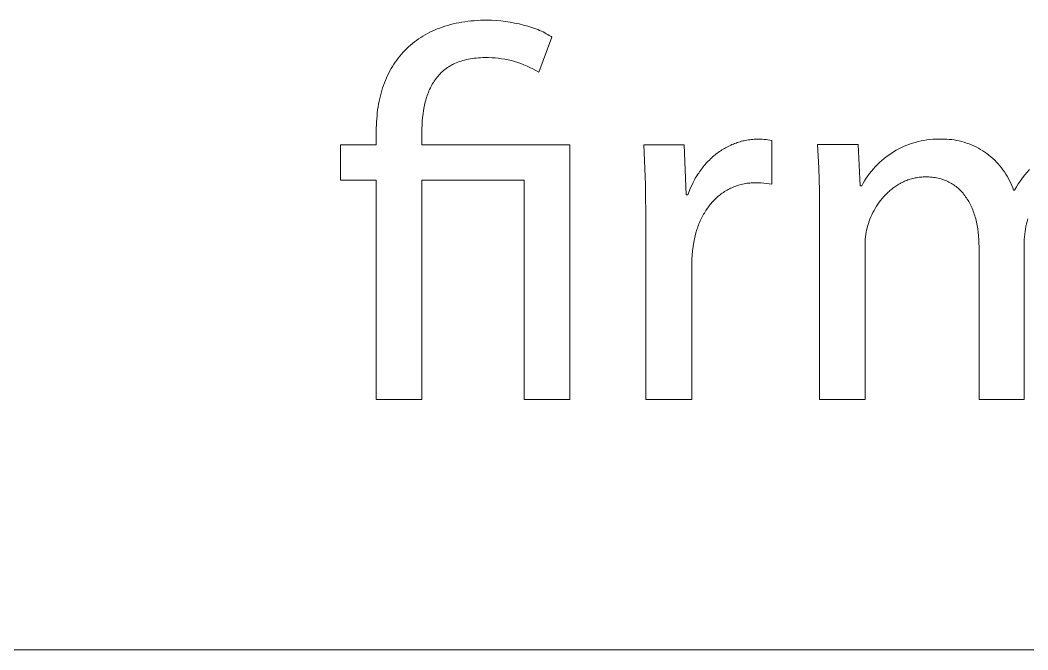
# Model space of a CAD drawing. Header units: millimetres. Extents: x -2163 to 4354, y -841 to 3711.
# Drawn here: x 2590.5 to 2715.5, y -841.3 to -763.2 of the extents above; entities that cross this region are included whole.
import ezdxf

# ---------------------------------------------------------------- set-up
doc = ezdxf.new("R2010")
doc.units = ezdxf.units.MM
doc.header["$MEASUREMENT"] = 0
doc.layers.add('Domyślny', color=7, linetype='Continuous', true_color=0x000000)

msp = doc.modelspace()

# ---------------------------------------------------------------- linework, layer by layer
at = {"layer": 'Domyślny', "color": 18, "lineweight": 15, "true_color": 0x000000}
for p, q in [((2643.53, -763.84), (2643.87, -763.75)), ((2643.87, -763.75), (2644.21, -763.66)), ((2644.21, -763.66), (2644.57, -763.58)), ((2644.57, -763.58), (2644.93, -763.51)), ((2644.93, -763.51), (2645.29, -763.44)), ((2645.29, -763.44), (2645.66, -763.39)), ((2645.66, -763.39), (2646.04, -763.33)), ((2646.04, -763.33), (2646.42, -763.29)), ((2646.42, -763.29), (2646.81, -763.26)), ((2646.81, -763.26), (2647.2, -763.23)), ((2647.2, -763.23), (2647.61, -763.21)), ((2647.61, -763.21), (2648.01, -763.2)), ((2648.01, -763.2), (2648.42, -763.19)), ((2648.42, -763.19), (2648.7, -763.2)), ((2648.7, -763.2), (2648.98, -763.2)), ((2648.98, -763.2), (2649.55, -763.24)), ((2649.55, -763.24), (2650.12, -763.29)), ((2650.12, -763.29), (2650.69, -763.36)), ((2650.69, -763.36), (2651.27, -763.44)), ((2651.27, -763.44), (2651.83, -763.55)), ((2651.83, -763.55), (2652.39, -763.67)), ((2652.39, -763.67), (2652.93, -763.8)), ((2652.93, -763.8), (2653.46, -763.95)), ((2640.45, -765.17), (2640.73, -765.01)), ((2640.73, -765.01), (2641.02, -764.85)), ((2641.02, -764.85), (2641.31, -764.7)), ((2641.31, -764.7), (2641.61, -764.56)), ((2641.61, -764.56), (2641.91, -764.42)), ((2641.91, -764.42), (2642.22, -764.29)), ((2642.22, -764.29), (2642.54, -764.17)), ((2642.54, -764.17), (2642.86, -764.05)), ((2642.86, -764.05), (2643.19, -763.94)), ((2643.19, -763.94), (2643.53, -763.84)), ((2653.46, -763.95), (2653.98, -764.11)), ((2653.98, -764.11), (2654.22, -764.19)), ((2654.22, -764.19), (2654.46, -764.28)), ((2654.46, -764.28), (2654.7, -764.37)), ((2654.7, -764.37), (2654.93, -764.47)), ((2654.93, -764.47), (2655.15, -764.56)), ((2655.15, -764.56), (2655.36, -764.66)), ((2655.36, -764.66), (2655.57, -764.76)), ((2655.57, -764.76), (2655.76, -764.87)), ((2655.76, -764.87), (2655.95, -764.97)), ((2655.95, -764.97), (2656.13, -765.08)), ((2656.13, -765.08), (2656.21, -765.13)), ((2638.68, -766.5), (2638.91, -766.29)), ((2638.91, -766.29), (2639.15, -766.09)), ((2639.15, -766.09), (2639.4, -765.9)), ((2639.4, -765.9), (2639.65, -765.71)), ((2639.65, -765.71), (2639.91, -765.52)), ((2639.91, -765.52), (2640.18, -765.34)), ((2640.18, -765.34), (2640.45, -765.17)), ((2656.45, -765.3), (2654.83, -769.66)), ((2656.21, -765.13), (2656.29, -765.19)), ((2656.29, -765.19), (2656.38, -765.24)), ((2656.38, -765.24), (2656.45, -765.3)), ((2637.6, -767.64), (2637.8, -767.4)), ((2637.8, -767.4), (2638.01, -767.17)), ((2638.01, -767.17), (2638.22, -766.94)), ((2638.22, -766.94), (2638.45, -766.72)), ((2638.45, -766.72), (2638.68, -766.5)), ((2636.68, -768.93), (2636.85, -768.66)), ((2636.85, -768.66), (2637.03, -768.4)), ((2637.03, -768.4), (2637.21, -768.14)), ((2637.21, -768.14), (2637.4, -767.89)), ((2637.4, -767.89), (2637.6, -767.64)), ((2644.01, -768.77), (2643.84, -768.87)), ((2644.2, -768.67), (2644.01, -768.77)), ((2644.39, -768.58), (2644.2, -768.67)), ((2644.58, -768.49), (2644.39, -768.58)), ((2644.78, -768.41), (2644.58, -768.49)), ((2644.98, -768.33), (2644.78, -768.41)), ((2645.19, -768.26), (2644.98, -768.33)), ((2645.41, -768.2), (2645.19, -768.26)), ((2645.63, -768.14), (2645.41, -768.2)), ((2645.86, -768.08), (2645.63, -768.14)), ((2646.09, -768.03), (2645.86, -768.08)), ((2646.33, -767.99), (2646.09, -768.03)), ((2646.57, -767.95), (2646.33, -767.99)), ((2646.82, -767.91), (2646.57, -767.95)), ((2647.08, -767.89), (2646.82, -767.91)), ((2647.34, -767.87), (2647.08, -767.89)), ((2647.61, -767.85), (2647.34, -767.87)), ((2647.88, -767.84), (2647.61, -767.85)), ((2648.16, -767.84), (2647.88, -767.84)), ((2648.58, -767.84), (2648.16, -767.84)), ((2648.99, -767.85), (2648.58, -767.84)), ((2649.4, -767.87), (2648.99, -767.85)), ((2649.81, -767.91), (2649.4, -767.87)), ((2650.22, -767.97), (2649.81, -767.91)), ((2650.62, -768.04), (2650.22, -767.97)), ((2651.03, -768.12), (2650.62, -768.04)), ((2651.43, -768.21), (2651.03, -768.12)), ((2651.82, -768.32), (2651.43, -768.21)), ((2652.22, -768.44), (2651.82, -768.32)), ((2652.61, -768.58), (2652.22, -768.44)), ((2652.99, -768.73), (2652.61, -768.58)), ((2653.37, -768.89), (2652.99, -768.73)), ((2635.94, -770.36), (2636.07, -770.06)), ((2636.07, -770.06), (2636.22, -769.77)), ((2636.22, -769.77), (2636.37, -769.48)), ((2636.37, -769.48), (2636.52, -769.2)), ((2636.52, -769.2), (2636.68, -768.93)), ((2642.46, -769.98), (2642.33, -770.13)), ((2642.6, -769.84), (2642.46, -769.98)), ((2642.73, -769.7), (2642.6, -769.84)), ((2642.88, -769.57), (2642.73, -769.7)), ((2643.02, -769.44), (2642.88, -769.57)), ((2643.18, -769.32), (2643.02, -769.44)), ((2643.33, -769.2), (2643.18, -769.32)), ((2643.5, -769.08), (2643.33, -769.2)), ((2643.66, -768.97), (2643.5, -769.08)), ((2643.84, -768.87), (2643.66, -768.97)), ((2653.74, -769.06), (2653.37, -768.89)), ((2654.11, -769.25), (2653.74, -769.06)), ((2654.47, -769.45), (2654.11, -769.25)), ((2654.83, -769.66), (2654.47, -769.45)), ((2635.46, -771.6), (2635.57, -771.28)), ((2635.57, -771.28), (2635.69, -770.97)), ((2635.69, -770.97), (2635.81, -770.66)), ((2635.81, -770.66), (2635.94, -770.36)), ((2641.56, -771.24), (2641.47, -771.42)), ((2641.66, -771.07), (2641.56, -771.24)), ((2641.76, -770.91), (2641.66, -771.07)), ((2641.87, -770.74), (2641.76, -770.91)), ((2641.98, -770.58), (2641.87, -770.74)), ((2642.09, -770.43), (2641.98, -770.58)), ((2642.21, -770.27), (2642.09, -770.43)), ((2642.33, -770.13), (2642.21, -770.27)), ((2635.1, -772.92), (2635.18, -772.58)), ((2635.18, -772.58), (2635.26, -772.25)), ((2635.26, -772.25), (2635.36, -771.92)), ((2635.36, -771.92), (2635.46, -771.6)), ((2640.99, -772.53), (2640.93, -772.72)), ((2641.06, -772.34), (2640.99, -772.53)), ((2641.13, -772.15), (2641.06, -772.34)), ((2641.21, -771.96), (2641.13, -772.15)), ((2641.29, -771.78), (2641.21, -771.96)), ((2641.38, -771.6), (2641.29, -771.78)), ((2641.47, -771.42), (2641.38, -771.6)), ((2634.89, -773.96), (2634.95, -773.61)), ((2634.95, -773.61), (2635.02, -773.26)), ((2635.02, -773.26), (2635.1, -772.92)), ((2640.65, -773.74), (2640.61, -773.95)), ((2640.7, -773.53), (2640.65, -773.74)), ((2640.75, -773.33), (2640.7, -773.53)), ((2640.81, -773.12), (2640.75, -773.33)), ((2640.87, -772.92), (2640.81, -773.12)), ((2640.93, -772.72), (2640.87, -772.92)), ((2634.72, -775.42), (2634.76, -775.05)), ((2634.76, -775.05), (2634.79, -774.68)), ((2634.79, -774.68), (2634.84, -774.32)), ((2634.84, -774.32), (2634.89, -773.96)), ((2640.47, -774.82), (2640.42, -775.26)), ((2640.53, -774.38), (2640.47, -774.82)), ((2640.61, -773.95), (2640.53, -774.38)), ((2634.67, -776.56), (2634.68, -776.18)), ((2634.68, -776.18), (2634.7, -775.8)), ((2634.7, -775.8), (2634.72, -775.42)), ((2640.35, -776.17), (2640.33, -776.63)), ((2640.38, -775.71), (2640.35, -776.17)), ((2640.42, -775.26), (2640.38, -775.71)), ((2634.67, -776.95), (2634.67, -776.56)), ((2634.67, -778.64), (2634.67, -776.95)), ((2640.33, -776.63), (2640.33, -777.1)), ((2640.33, -777.1), (2640.33, -778.64)), ((2630.24, -783.03), (2630.24, -778.64)), ((2630.24, -778.64), (2634.67, -778.64)), ((2640.33, -778.64), (2658.67, -778.64)), ((2658.67, -778.64), (2658.67, -810.22)), ((2668.07, -783.58), (2667.87, -778.64)), ((2667.87, -778.64), (2672.88, -778.64)), ((2672.88, -778.64), (2673.1, -784.85)), ((2678.32, -778.85), (2678.48, -778.77)), ((2678.48, -778.77), (2678.64, -778.7)), ((2678.64, -778.7), (2678.8, -778.63)), ((2678.8, -778.63), (2678.97, -778.56)), ((2678.97, -778.56), (2679.13, -778.49)), ((2679.13, -778.49), (2679.3, -778.43)), ((2679.3, -778.43), (2679.46, -778.38)), ((2679.46, -778.38), (2679.63, -778.32)), ((2679.63, -778.32), (2679.8, -778.27)), ((2679.8, -778.27), (2679.97, -778.22)), ((2679.97, -778.22), (2680.14, -778.18)), ((2680.14, -778.18), (2680.31, -778.14)), ((2680.31, -778.14), (2680.49, -778.11)), ((2680.49, -778.11), (2680.66, -778.07)), ((2680.66, -778.07), (2680.84, -778.04)), ((2680.84, -778.04), (2681.01, -778.02)), ((2681.01, -778.02), (2681.19, -778)), ((2681.19, -778), (2681.37, -777.98)), ((2681.37, -777.98), (2681.54, -777.97)), ((2681.54, -777.97), (2681.72, -777.96)), ((2681.72, -777.96), (2681.9, -777.95)), ((2681.9, -777.95), (2682.08, -777.95)), ((2682.08, -777.95), (2682.32, -777.95)), ((2682.32, -777.95), (2682.55, -777.96)), ((2682.55, -777.96), (2682.79, -777.98)), ((2682.79, -777.98), (2683.03, -778.01)), ((2683.03, -778.01), (2683.26, -778.04)), ((2683.26, -778.04), (2683.5, -778.08)), ((2683.5, -778.08), (2683.73, -778.12)), ((2683.73, -778.12), (2683.73, -783.55)), ((2689.56, -781.49), (2689.4, -778.63)), ((2689.4, -778.63), (2694.45, -778.63)), ((2694.45, -778.63), (2694.69, -783.76)), ((2700.16, -778.84), (2700.5, -778.7)), ((2700.5, -778.7), (2700.84, -778.57)), ((2700.84, -778.57), (2701.19, -778.45)), ((2701.19, -778.45), (2701.54, -778.35)), ((2701.54, -778.35), (2701.89, -778.25)), ((2701.89, -778.25), (2702.25, -778.17)), ((2702.25, -778.17), (2702.61, -778.1)), ((2702.61, -778.1), (2702.97, -778.04)), ((2702.97, -778.04), (2703.34, -778)), ((2703.34, -778), (2703.7, -777.96)), ((2703.7, -777.96), (2704.07, -777.94)), ((2704.07, -777.94), (2704.44, -777.94)), ((2704.44, -777.94), (2704.8, -777.94)), ((2704.8, -777.94), (2705.12, -777.94)), ((2705.12, -777.94), (2705.44, -777.95)), ((2705.44, -777.95), (2705.75, -777.98)), ((2705.75, -777.98), (2706.07, -778.01)), ((2706.07, -778.01), (2706.38, -778.05)), ((2706.38, -778.05), (2706.69, -778.11)), ((2706.69, -778.11), (2707, -778.18)), ((2707, -778.18), (2707.31, -778.25)), ((2707.31, -778.25), (2707.61, -778.34)), ((2707.61, -778.34), (2707.91, -778.43)), ((2707.91, -778.43), (2708.21, -778.54)), ((2708.21, -778.54), (2708.5, -778.66)), ((2708.5, -778.66), (2708.79, -778.79)), ((2708.79, -778.79), (2709.08, -778.92)), ((2676.39, -780.16), (2676.53, -780.04)), ((2676.53, -780.04), (2676.67, -779.93)), ((2676.67, -779.93), (2676.81, -779.81)), ((2676.81, -779.81), (2676.96, -779.7)), ((2676.96, -779.7), (2677.1, -779.6)), ((2677.1, -779.6), (2677.25, -779.49)), ((2677.25, -779.49), (2677.4, -779.39)), ((2677.4, -779.39), (2677.55, -779.29)), ((2677.55, -779.29), (2677.7, -779.2)), ((2677.7, -779.2), (2677.85, -779.11)), ((2677.85, -779.11), (2678.01, -779.02)), ((2678.01, -779.02), (2678.17, -778.93)), ((2678.17, -778.93), (2678.32, -778.85)), ((2697.94, -780.14), (2698.24, -779.92)), ((2698.24, -779.92), (2698.54, -779.72)), ((2698.54, -779.72), (2698.85, -779.52)), ((2698.85, -779.52), (2699.17, -779.33)), ((2699.17, -779.33), (2699.49, -779.16)), ((2699.49, -779.16), (2699.82, -779)), ((2699.82, -779), (2700.16, -778.84)), ((2709.08, -778.92), (2709.36, -779.07)), ((2709.36, -779.07), (2709.63, -779.22)), ((2709.63, -779.22), (2709.9, -779.39)), ((2709.9, -779.39), (2710.17, -779.56)), ((2710.17, -779.56), (2710.42, -779.75)), ((2710.42, -779.75), (2710.68, -779.94)), ((2710.68, -779.94), (2710.92, -780.14)), ((2675.23, -781.38), (2675.35, -781.23)), ((2675.35, -781.23), (2675.48, -781.09)), ((2675.48, -781.09), (2675.6, -780.95)), ((2675.6, -780.95), (2675.73, -780.81)), ((2675.73, -780.81), (2675.86, -780.67)), ((2675.86, -780.67), (2675.99, -780.54)), ((2675.99, -780.54), (2676.12, -780.41)), ((2676.12, -780.41), (2676.26, -780.29)), ((2676.26, -780.29), (2676.39, -780.16)), ((2696.58, -781.37), (2696.84, -781.1)), ((2696.84, -781.1), (2697.1, -780.85)), ((2697.1, -780.85), (2697.38, -780.6)), ((2697.38, -780.6), (2697.66, -780.37)), ((2697.66, -780.37), (2697.94, -780.14)), ((2710.92, -780.14), (2711.16, -780.35)), ((2711.16, -780.35), (2711.39, -780.56)), ((2711.39, -780.56), (2711.61, -780.79)), ((2711.61, -780.79), (2711.83, -781.02)), ((2711.83, -781.02), (2712.03, -781.26)), ((2712.03, -781.26), (2712.23, -781.5)), ((2674.35, -782.64), (2674.45, -782.48)), ((2674.45, -782.48), (2674.56, -782.31)), ((2674.56, -782.31), (2674.67, -782.15)), ((2674.67, -782.15), (2674.77, -781.99)), ((2674.77, -781.99), (2674.89, -781.83)), ((2674.89, -781.83), (2675, -781.68)), ((2675, -781.68), (2675.12, -781.52)), ((2675.12, -781.52), (2675.23, -781.38)), ((2689.65, -784.35), (2689.56, -781.49)), ((2695.45, -782.81), (2695.65, -782.5)), ((2695.65, -782.5), (2695.87, -782.21)), ((2695.87, -782.21), (2696.1, -781.92)), ((2696.1, -781.92), (2696.34, -781.64)), ((2696.34, -781.64), (2696.58, -781.37)), ((2712.23, -781.5), (2712.42, -781.76)), ((2712.42, -781.76), (2712.61, -782.02)), ((2712.61, -782.02), (2712.78, -782.28)), ((2712.78, -782.28), (2712.94, -782.55)), ((2712.94, -782.55), (2713.1, -782.83)), ((2714.84, -782.75), (2715.12, -782.39)), ((2715.12, -782.39), (2715.41, -782.04)), ((2715.41, -782.04), (2715.71, -781.7)), ((2634.67, -783.03), (2630.24, -783.03)), ((2634.67, -810.22), (2634.67, -783.03)), ((2653, -783.03), (2640.33, -783.03)), ((2640.33, -783.03), (2640.33, -810.22)), ((2653, -810.22), (2653, -783.03)), ((2668.13, -788.52), (2668.07, -783.58)), ((2673.63, -784.08), (2673.8, -783.7)), ((2673.8, -783.7), (2673.97, -783.34)), ((2673.97, -783.34), (2674.16, -782.99)), ((2674.16, -782.99), (2674.25, -782.81)), ((2674.25, -782.81), (2674.35, -782.64)), ((2679.27, -783.77), (2679.11, -783.83)), ((2679.44, -783.72), (2679.27, -783.77)), ((2679.6, -783.66), (2679.44, -783.72)), ((2679.77, -783.62), (2679.6, -783.66)), ((2679.94, -783.57), (2679.77, -783.62)), ((2680.12, -783.53), (2679.94, -783.57)), ((2680.29, -783.49), (2680.12, -783.53)), ((2680.47, -783.46), (2680.29, -783.49)), ((2680.65, -783.43), (2680.47, -783.46)), ((2680.83, -783.41), (2680.65, -783.43)), ((2681.01, -783.39), (2680.83, -783.41)), ((2681.19, -783.37), (2681.01, -783.39)), ((2681.38, -783.36), (2681.19, -783.37)), ((2681.57, -783.36), (2681.38, -783.36)), ((2681.75, -783.35), (2681.57, -783.36)), ((2682.09, -783.36), (2681.75, -783.35)), ((2682.42, -783.38), (2682.09, -783.36)), ((2682.75, -783.4), (2682.42, -783.38)), ((2683.08, -783.44), (2682.75, -783.4)), ((2683.4, -783.49), (2683.08, -783.44)), ((2683.73, -783.55), (2683.4, -783.49)), ((2694.69, -783.76), (2694.89, -783.76)), ((2694.89, -783.76), (2695.06, -783.43)), ((2695.06, -783.43), (2695.25, -783.12)), ((2695.25, -783.12), (2695.45, -782.81)), ((2699.12, -783.78), (2699, -783.86)), ((2699.25, -783.69), (2699.12, -783.78)), ((2699.38, -783.61), (2699.25, -783.69)), ((2699.51, -783.53), (2699.38, -783.61)), ((2699.65, -783.46), (2699.51, -783.53)), ((2699.78, -783.38), (2699.65, -783.46)), ((2699.92, -783.31), (2699.78, -783.38)), ((2700.06, -783.25), (2699.92, -783.31)), ((2700.2, -783.18), (2700.06, -783.25)), ((2700.34, -783.12), (2700.2, -783.18)), ((2700.48, -783.07), (2700.34, -783.12)), ((2700.63, -783.01), (2700.48, -783.07)), ((2700.77, -782.96), (2700.63, -783.01)), ((2700.92, -782.91), (2700.77, -782.96)), ((2701.07, -782.87), (2700.92, -782.91)), ((2701.23, -782.83), (2701.07, -782.87)), ((2701.38, -782.79), (2701.23, -782.83)), ((2701.53, -782.76), (2701.38, -782.79)), ((2701.69, -782.73), (2701.53, -782.76)), ((2701.85, -782.7), (2701.69, -782.73)), ((2702.01, -782.68), (2701.85, -782.7)), ((2702.17, -782.66), (2702.01, -782.68)), ((2702.33, -782.65), (2702.17, -782.66)), ((2702.5, -782.64), (2702.33, -782.65)), ((2702.66, -782.63), (2702.5, -782.64)), ((2702.83, -782.63), (2702.66, -782.63)), ((2703.03, -782.63), (2702.83, -782.63)), ((2703.23, -782.64), (2703.03, -782.63)), ((2703.43, -782.65), (2703.23, -782.64)), ((2703.63, -782.67), (2703.43, -782.65)), ((2703.82, -782.69), (2703.63, -782.67)), ((2704.01, -782.72), (2703.82, -782.69)), ((2704.19, -782.76), (2704.01, -782.72)), ((2704.37, -782.79), (2704.19, -782.76)), ((2704.55, -782.84), (2704.37, -782.79)), ((2704.73, -782.89), (2704.55, -782.84)), ((2704.9, -782.94), (2704.73, -782.89)), ((2705.07, -783), (2704.9, -782.94)), ((2705.23, -783.06), (2705.07, -783)), ((2705.4, -783.13), (2705.23, -783.06)), ((2705.56, -783.2), (2705.4, -783.13)), ((2705.71, -783.28), (2705.56, -783.2)), ((2705.87, -783.36), (2705.71, -783.28)), ((2706.02, -783.45), (2705.87, -783.36)), ((2706.16, -783.54), (2706.02, -783.45)), ((2706.31, -783.63), (2706.16, -783.54)), ((2706.45, -783.73), (2706.31, -783.63)), ((2706.59, -783.83), (2706.45, -783.73)), ((2706.72, -783.94), (2706.59, -783.83)), ((2713.1, -782.83), (2713.24, -783.11)), ((2713.24, -783.11), (2713.38, -783.39)), ((2713.38, -783.39), (2713.5, -783.68)), ((2713.5, -783.68), (2713.62, -783.98)), ((2714.08, -783.88), (2714.32, -783.5)), ((2714.32, -783.5), (2714.58, -783.12)), ((2714.58, -783.12), (2714.84, -782.75)), ((2673.1, -784.85), (2673.34, -784.85)), ((2673.34, -784.85), (2673.48, -784.46)), ((2673.48, -784.46), (2673.63, -784.08)), ((2677.06, -785.07), (2676.93, -785.19)), ((2677.19, -784.96), (2677.06, -785.07)), ((2677.32, -784.85), (2677.19, -784.96)), ((2677.46, -784.75), (2677.32, -784.85)), ((2677.6, -784.65), (2677.46, -784.75)), ((2677.74, -784.55), (2677.6, -784.65)), ((2677.88, -784.46), (2677.74, -784.55)), ((2678.03, -784.37), (2677.88, -784.46)), ((2678.18, -784.28), (2678.03, -784.37)), ((2678.33, -784.2), (2678.18, -784.28)), ((2678.48, -784.12), (2678.33, -784.2)), ((2678.63, -784.04), (2678.48, -784.12)), ((2678.79, -783.97), (2678.63, -784.04)), ((2678.95, -783.9), (2678.79, -783.97)), ((2679.11, -783.83), (2678.95, -783.9)), ((2689.66, -787.21), (2689.65, -784.35)), ((2697.63, -785.07), (2697.44, -785.3)), ((2697.74, -784.96), (2697.63, -785.07)), ((2697.84, -784.85), (2697.74, -784.96)), ((2697.95, -784.74), (2697.84, -784.85)), ((2698.06, -784.64), (2697.95, -784.74)), ((2698.17, -784.53), (2698.06, -784.64)), ((2698.28, -784.43), (2698.17, -784.53)), ((2698.4, -784.33), (2698.28, -784.43)), ((2698.51, -784.23), (2698.4, -784.33)), ((2698.63, -784.14), (2698.51, -784.23)), ((2698.75, -784.04), (2698.63, -784.14)), ((2698.87, -783.95), (2698.75, -784.04)), ((2699, -783.86), (2698.87, -783.95)), ((2706.85, -784.05), (2706.72, -783.94)), ((2706.98, -784.17), (2706.85, -784.05)), ((2707.1, -784.29), (2706.98, -784.17)), ((2707.22, -784.41), (2707.1, -784.29)), ((2707.34, -784.54), (2707.22, -784.41)), ((2707.46, -784.67), (2707.34, -784.54)), ((2707.57, -784.8), (2707.46, -784.67)), ((2707.68, -784.94), (2707.57, -784.8)), ((2707.78, -785.09), (2707.68, -784.94)), ((2713.62, -783.98), (2713.72, -784.28)), ((2713.72, -784.28), (2713.85, -784.28)), ((2713.85, -784.28), (2714.08, -783.88)), ((2675.98, -786.21), (2675.87, -786.35)), ((2676.09, -786.07), (2675.98, -786.21)), ((2676.2, -785.94), (2676.09, -786.07)), ((2676.31, -785.8), (2676.2, -785.94)), ((2676.43, -785.67), (2676.31, -785.8)), ((2676.55, -785.55), (2676.43, -785.67)), ((2676.67, -785.42), (2676.55, -785.55)), ((2676.8, -785.3), (2676.67, -785.42)), ((2676.93, -785.19), (2676.8, -785.3)), ((2696.72, -786.28), (2696.57, -786.54)), ((2696.89, -786.03), (2696.72, -786.28)), ((2697.06, -785.78), (2696.89, -786.03)), ((2697.24, -785.54), (2697.06, -785.78)), ((2697.44, -785.3), (2697.24, -785.54)), ((2707.88, -785.23), (2707.78, -785.09)), ((2707.98, -785.38), (2707.88, -785.23)), ((2708.08, -785.54), (2707.98, -785.38)), ((2708.17, -785.69), (2708.08, -785.54)), ((2708.26, -785.86), (2708.17, -785.69)), ((2708.35, -786.02), (2708.26, -785.86)), ((2708.43, -786.19), (2708.35, -786.02)), ((2708.51, -786.36), (2708.43, -786.19)), ((2675.18, -787.43), (2675.1, -787.59)), ((2675.27, -787.27), (2675.18, -787.43)), ((2675.37, -787.11), (2675.27, -787.27)), ((2675.46, -786.95), (2675.37, -787.11)), ((2675.56, -786.8), (2675.46, -786.95)), ((2675.66, -786.65), (2675.56, -786.8)), ((2675.76, -786.5), (2675.66, -786.65)), ((2675.87, -786.35), (2675.76, -786.5)), ((2689.66, -810.23), (2689.66, -787.21)), ((2696.15, -787.32), (2696.03, -787.59)), ((2696.28, -787.06), (2696.15, -787.32)), ((2696.42, -786.79), (2696.28, -787.06)), ((2696.57, -786.54), (2696.42, -786.79)), ((2708.59, -786.53), (2708.51, -786.36)), ((2708.66, -786.71), (2708.59, -786.53)), ((2708.73, -786.89), (2708.66, -786.71)), ((2708.8, -787.07), (2708.73, -786.89)), ((2708.86, -787.26), (2708.8, -787.07)), ((2708.92, -787.45), (2708.86, -787.26)), ((2708.98, -787.64), (2708.92, -787.45)), ((2668.13, -810.22), (2668.13, -788.52)), ((2674.57, -788.81), (2674.5, -788.99)), ((2674.63, -788.63), (2674.57, -788.81)), ((2674.7, -788.45), (2674.63, -788.63)), ((2674.78, -788.27), (2674.7, -788.45)), ((2674.85, -788.1), (2674.78, -788.27)), ((2674.93, -787.93), (2674.85, -788.1)), ((2675.01, -787.76), (2674.93, -787.93)), ((2675.1, -787.59), (2675.01, -787.76)), ((2695.65, -788.67), (2695.57, -788.94)), ((2695.73, -788.4), (2695.65, -788.67)), ((2695.82, -788.13), (2695.73, -788.4)), ((2695.92, -787.86), (2695.82, -788.13)), ((2696.03, -787.59), (2695.92, -787.86)), ((2709.03, -787.84), (2708.98, -787.64)), ((2709.08, -788.03), (2709.03, -787.84)), ((2709.13, -788.23), (2709.08, -788.03)), ((2709.17, -788.44), (2709.13, -788.23)), ((2709.21, -788.64), (2709.17, -788.44)), ((2709.28, -789.06), (2709.21, -788.64)), ((2715.26, -788.78), (2715.2, -789.1)), ((2715.33, -788.46), (2715.26, -788.78)), ((2715.41, -788.15), (2715.33, -788.46)), ((2715.5, -787.83), (2715.41, -788.15)), ((2674.22, -789.94), (2674.13, -790.33)), ((2674.33, -789.55), (2674.22, -789.94)), ((2674.44, -789.17), (2674.33, -789.55)), ((2674.5, -788.99), (2674.44, -789.17)), ((2695.36, -790.06), (2695.33, -790.35)), ((2695.4, -789.78), (2695.36, -790.06)), ((2695.45, -789.5), (2695.4, -789.78)), ((2695.5, -789.22), (2695.45, -789.5)), ((2695.57, -788.94), (2695.5, -789.22)), ((2709.34, -789.49), (2709.28, -789.06)), ((2709.39, -789.93), (2709.34, -789.49)), ((2709.42, -790.38), (2709.39, -789.93)), ((2715.08, -790.07), (2715.06, -790.4)), ((2715.11, -789.75), (2715.08, -790.07)), ((2715.15, -789.42), (2715.11, -789.75)), ((2715.2, -789.1), (2715.15, -789.42)), ((2673.97, -791.26), (2673.91, -791.8)), ((2674.05, -790.73), (2673.97, -791.26)), ((2674.13, -790.33), (2674.05, -790.73)), ((2695.31, -790.63), (2695.3, -790.91)), ((2695.3, -790.91), (2695.3, -791.2)), ((2695.3, -791.2), (2695.3, -810.23)), ((2695.33, -790.35), (2695.31, -790.63)), ((2709.44, -790.84), (2709.42, -790.38)), ((2709.45, -791.31), (2709.44, -790.84)), ((2709.45, -810.23), (2709.45, -791.31)), ((2715.06, -790.4), (2715.05, -790.72)), ((2715.05, -790.72), (2715.05, -810.23)), ((2673.86, -792.33), (2673.83, -792.86)), ((2673.91, -791.8), (2673.86, -792.33)), ((2673.83, -792.86), (2673.81, -793.4)), ((2673.81, -793.4), (2673.81, -810.22)), ((2640.33, -810.22), (2634.67, -810.22)), ((2658.67, -810.22), (2653, -810.22)), ((2673.81, -810.22), (2668.13, -810.22)), ((2695.3, -810.23), (2689.66, -810.23)), ((2715.05, -810.23), (2709.45, -810.23)), ((4347.69, -841.29), (-2162.68, -841.29)), ((4347.69, -841.29), (1891.21, -841.29))]:
    msp.add_line(p, q, dxfattribs=at)

doc.saveas('drawing.dxf')
